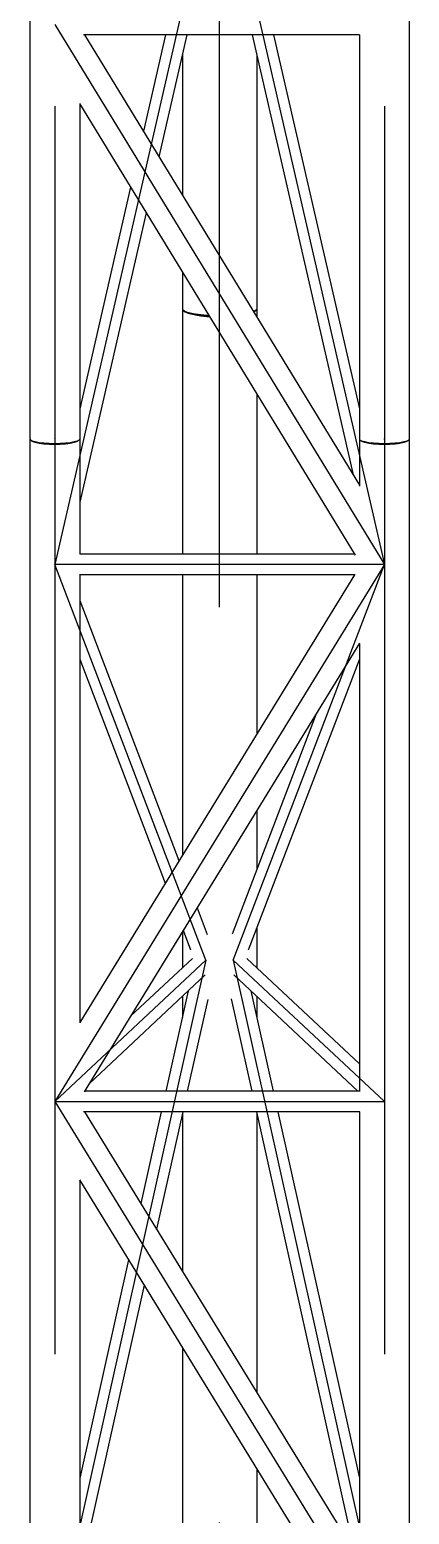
# Model space of a CAD drawing. Header units: millimetres. Extents: x 150209.93 to 150215.05, y 136675.65 to 136679.93.
# Drawn here: x 150211.6146 to 150211.656, y 136676.2329 to 136676.3951 of the extents above; entities that cross this region are included whole.
import ezdxf

# ---------------------------------------------------------------- set-up
doc = ezdxf.new("R2010")
doc.units = ezdxf.units.MM
doc.header["$LTSCALE"] = 0.25
doc.linetypes.add('CENTER', pattern=[50.8, 31.75, -6.35, 6.35, -6.35])
doc.linetypes.add('XKITLINE00', pattern=[0])

# ---------------------------------------------------------------- blocks, each defined once
blk = doc.blocks.new('çatıı')
at = {"color": 8, "linetype": 'CENTER'}
for p, q in [((13535, 3669.69), (13535, 4838.52)), ((13445, 4780.43), (13445, 3598.62)), ((13625, 4780.43), (13625, 3598.62)), ((13527.5, 3890), (13445, 3530.11)), ((13542.5, 3890), (13625, 3530.11)), ((13445, 3825.11), (13625, 3530.11)), ((13535, 2506.8), (13535, 3669.69)), ((13445, 3598.62), (13445, 2425.08)), ((13625, 3598.62), (13625, 2425.08)), ((13527.5, 3313.94), (13445, 3530.11)), ((13625, 3530.11), (13445, 3236.72)), ((13625, 3530.11), (13445, 3530.11)), ((13542.5, 3313.94), (13625, 3530.11)), ((13527.5, 3313.94), (13445, 2943.34)), ((13527.5, 3313.94), (13445, 3236.72)), ((13542.5, 3313.94), (13625, 2943.34)), ((13542.5, 3313.94), (13625, 3236.72)), ((13445, 3236.72), (13625, 2943.34)), ((13445, 3236.72), (13625, 3236.72))]:
    blk.add_line(p, q, dxfattribs=at)
at = {"color": 8, "linetype": 'XKITLINE00'}
for p, q in [((13431.35, 4110.06), (13431.35, 3598.62)), ((13638.65, 4108.38), (13638.65, 3598.62)), ((13611.52, 3819.46), (13460.73, 3819.46)), ((13461.27, 3819.46), (13611.35, 3573.5)), ((13505.48, 3819.46), (13493.41, 3766.79)), ((13517.17, 3819.46), (13501.91, 3752.86)), ((13552.82, 3819.46), (13607.91, 3579.13)), ((13564.51, 3819.46), (13611.35, 3615.16)), ((13611.35, 3819.46), (13611.35, 3598.62)), ((13514.7, 3808.65), (13514.7, 3731.9)), ((13555.3, 3808.65), (13555.3, 3669.69)), ((13458.52, 3781.92), (13609.03, 3535.26)), ((13458.65, 3781.72), (13458.65, 3598.62)), ((13486.4, 3736.23), (13458.65, 3615.16)), ((13494.9, 3722.3), (13458.65, 3564.15)), ((13514.7, 3689.86), (13514.7, 3669.69)), ((13514.7, 3669.69), (13515, 3668.91)), ((13514.7, 3669.69), (13514.7, 3535.81)), ((13514.7, 3669.69), (13515, 3669.04)), ((13515.92, 3668.4), (13515, 3669.04)), ((13515.92, 3668.16), (13515, 3668.91)), ((13517.42, 3667.81), (13515.92, 3668.4)), ((13517.42, 3667.45), (13515.92, 3668.16)), ((13519.44, 3667.27), (13517.42, 3667.81)), ((13519.44, 3666.81), (13517.42, 3667.45)), ((13520.35, 3666.98), (13519.29, 3667.31)), ((13521.95, 3666.81), (13519.44, 3667.27)), ((13521.95, 3666.26), (13519.44, 3666.81)), ((13522.71, 3666.46), (13520.35, 3666.98)), ((13524.85, 3666.43), (13521.95, 3666.81)), ((13524.85, 3665.81), (13521.95, 3666.26)), ((13525.44, 3666.04), (13522.71, 3666.46)), ((13528.05, 3666.15), (13524.85, 3666.43)), ((13554.07, 3668.4), (13553.56, 3668.2)), ((13554.07, 3668.16), (13553.7, 3667.98)), ((13554.99, 3669.04), (13554.07, 3668.4)), ((13554.99, 3668.91), (13554.07, 3668.16)), ((13555.3, 3669.69), (13554.99, 3668.91)), ((13555.3, 3669.69), (13554.99, 3669.04)), ((13555.3, 3669.69), (13555.3, 3665.36)), ((13528.05, 3665.48), (13524.85, 3665.81)), ((13528.46, 3665.73), (13525.44, 3666.04)), ((13529.19, 3666.1), (13528.05, 3666.15)), ((13529.62, 3665.39), (13528.05, 3665.48)), ((13529.45, 3665.67), (13528.46, 3665.73)), ((13555.3, 3623.32), (13555.3, 3535.81)), ((13431.35, 3598.62), (13431.69, 3598.05)), ((13431.35, 3598.62), (13431.35, 2425.08)), ((13431.35, 3598.62), (13431.69, 3597.94)), ((13432.7, 3597.52), (13431.69, 3598.05)), ((13432.7, 3597.31), (13431.69, 3597.94)), ((13434.32, 3597.03), (13432.7, 3597.52)), ((13434.32, 3596.73), (13432.7, 3597.31)), ((13434.79, 3596.82), (13433.4, 3597.31)), ((13436.48, 3596.63), (13434.32, 3597.03)), ((13436.48, 3596.26), (13434.32, 3596.73)), ((13436.86, 3596.36), (13434.79, 3596.82)), ((13439.07, 3596.33), (13436.48, 3596.63)), ((13439.07, 3595.9), (13436.48, 3596.26)), ((13439.33, 3596.02), (13436.86, 3596.36)), ((13441.96, 3596.14), (13439.07, 3596.33)), ((13441.96, 3595.67), (13439.07, 3595.9)), ((13442.09, 3595.8), (13439.33, 3596.02)), ((13445, 3596.08), (13441.96, 3596.14)), ((13445, 3595.6), (13441.96, 3595.67)), ((13445, 3595.73), (13442.09, 3595.8)), ((13448.03, 3596.14), (13445, 3596.08)), ((13447.9, 3595.8), (13445, 3595.73)), ((13448.03, 3595.67), (13445, 3595.6)), ((13450.66, 3596.02), (13447.9, 3595.8)), ((13450.92, 3596.33), (13448.03, 3596.14)), ((13450.92, 3595.9), (13448.03, 3595.67)), ((13453.13, 3596.36), (13450.66, 3596.02)), ((13453.51, 3596.63), (13450.92, 3596.33)), ((13453.51, 3596.26), (13450.92, 3595.9)), ((13455.2, 3596.82), (13453.13, 3596.36)), ((13455.67, 3597.03), (13453.51, 3596.63)), ((13455.67, 3596.73), (13453.51, 3596.26)), ((13456.59, 3597.31), (13455.2, 3596.82)), ((13457.29, 3597.52), (13455.67, 3597.03)), ((13457.29, 3597.31), (13455.67, 3596.73)), ((13458.3, 3598.05), (13457.29, 3597.52)), ((13458.3, 3597.94), (13457.29, 3597.31)), ((13458.65, 3598.62), (13458.3, 3598.05)), ((13458.65, 3598.62), (13458.3, 3597.94)), ((13458.65, 3598.62), (13458.65, 3535.64)), ((13611.35, 3598.62), (13611.69, 3598.05)), ((13611.35, 3598.62), (13611.35, 3572.87)), ((13611.35, 3598.62), (13611.69, 3597.95)), ((13612.7, 3597.52), (13611.69, 3598.05)), ((13612.7, 3597.31), (13611.69, 3597.95)), ((13614.32, 3597.04), (13612.7, 3597.52)), ((13614.32, 3596.74), (13612.7, 3597.31)), ((13614.79, 3596.83), (13613.37, 3597.32)), ((13616.48, 3596.64), (13614.32, 3597.04)), ((13616.48, 3596.27), (13614.32, 3596.74)), ((13616.86, 3596.37), (13614.79, 3596.83)), ((13619.07, 3596.34), (13616.48, 3596.64)), ((13619.07, 3595.91), (13616.48, 3596.27)), ((13619.33, 3596.03), (13616.86, 3596.37)), ((13621.96, 3596.16), (13619.07, 3596.34)), ((13621.96, 3595.69), (13619.07, 3595.91)), ((13622.09, 3595.82), (13619.33, 3596.03)), ((13625, 3596.09), (13621.96, 3596.16)), ((13625, 3595.61), (13621.96, 3595.69)), ((13625, 3595.74), (13622.09, 3595.82)), ((13628.03, 3596.16), (13625, 3596.09)), ((13627.9, 3595.82), (13625, 3595.74)), ((13628.03, 3595.69), (13625, 3595.61)), ((13630.66, 3596.03), (13627.9, 3595.82)), ((13630.92, 3596.34), (13628.03, 3596.16)), ((13630.92, 3595.91), (13628.03, 3595.69)), ((13633.13, 3596.37), (13630.66, 3596.03)), ((13633.51, 3596.64), (13630.92, 3596.34)), ((13633.51, 3596.27), (13630.92, 3595.91)), ((13635.2, 3596.83), (13633.13, 3596.37)), ((13635.67, 3597.04), (13633.51, 3596.64)), ((13635.67, 3596.74), (13633.51, 3596.27)), ((13636.62, 3597.32), (13635.2, 3596.83)), ((13637.29, 3597.52), (13635.67, 3597.04)), ((13637.29, 3597.31), (13635.67, 3596.74)), ((13638.3, 3598.05), (13637.29, 3597.52)), ((13638.3, 3597.95), (13637.29, 3597.31)), ((13638.65, 3598.62), (13638.3, 3598.05)), ((13638.65, 3598.62), (13638.3, 3597.95)), ((13638.65, 3598.62), (13638.65, 2425.08)), ((13608.69, 3535.81), (13458.65, 3535.81)), ((13609.01, 3524.41), (13458.48, 3524.41)), ((13458.65, 3524.41), (13458.65, 3279.74)), ((13608.66, 3524.41), (13458.65, 3279.9)), ((13514.7, 3524.41), (13514.7, 3371.25)), ((13555.3, 3524.41), (13555.3, 3437.43)), ((13458.65, 3510.33), (13512.86, 3368.27)), ((13611.4, 3487.03), (13461.08, 3242.02)), ((13611.35, 3486.93), (13611.35, 3242.18)), ((13458.65, 3478.36), (13505.34, 3356.01)), ((13611.35, 3478.36), (13550.69, 3319.42)), ((13587.72, 3448.43), (13541.81, 3328.13)), ((13555.3, 3395.58), (13555.3, 3363.46)), ((13522.71, 3342.47), (13528.23, 3327.99)), ((13514.7, 3329.4), (13514.7, 3309.77)), ((13515.19, 3330.21), (13519.22, 3319.64)), ((13555.3, 3331.5), (13555.3, 3309.77)), ((13520.15, 3314.87), (13486.4, 3283.28)), ((13611.35, 3257.31), (13549.86, 3314.86)), ((13527.17, 3305.83), (13463.9, 3246.61)), ((13610.61, 3242.38), (13542.75, 3305.9)), ((13517.92, 3297.18), (13505.73, 3242.38)), ((13514.7, 3294.15), (13514.7, 3282.67)), ((13552.07, 3297.18), (13564.26, 3242.38)), ((13555.3, 3294.15), (13555.3, 3282.67)), ((13528.55, 3292.44), (13517.4, 3242.38)), ((13541.35, 3292.84), (13552.59, 3242.38)), ((13611.35, 3242.38), (13461.3, 3242.38)), ((13611.54, 3231.07), (13460.63, 3231.07)), ((13461.31, 3231.07), (13611.35, 2986.53)), ((13503.21, 3231.07), (13492.05, 3180.96)), ((13514.89, 3231.07), (13500.62, 3167)), ((13514.7, 3230.21), (13514.7, 3144.06)), ((13555.1, 3231.07), (13608.52, 2991.14)), ((13555.3, 3230.21), (13555.3, 3077.89)), ((13566.78, 3231.07), (13611.35, 3030.89)), ((13611.35, 3231.07), (13611.35, 2986.18)), ((13458.46, 3193.85), (13609.09, 2948.33)), ((13458.65, 3193.54), (13458.65, 2948.88)), ((13485.21, 3150.23), (13458.65, 3030.89)), ((13493.78, 3136.27), (13458.65, 2978.43)), ((13514.7, 3102.18), (13514.7, 2949.04)), ((13555.3, 3036.01), (13555.3, 2949.04))]:
    blk.add_line(p, q, dxfattribs=at)
for centre in [(13535, 3669.69), (13535, 3669.69), (13445, 3598.62), (13445, 3598.62), (13625, 3598.62), (13625, 3598.62), (13445, 3530.11), (13445, 3530.11), (13445, 3530.11), (13625, 3530.11), (13625, 3530.11), (13625, 3530.11), (13625, 3530.11), (13625, 3530.11), (13527.5, 3313.94), (13527.5, 3313.94), (13527.5, 3313.94), (13542.5, 3313.94), (13542.5, 3313.94), (13542.5, 3313.94), (13445, 3236.72), (13445, 3236.72), (13445, 3236.72), (13445, 3236.72), (13625, 3236.72), (13625, 3236.72)]:
    blk.add_circle(centre, 0.05, dxfattribs=at)

msp = doc.modelspace()

# ---------------------------------------------------------------- block references
at = {"xscale": 0.0002000170049888334, "yscale": 0.0002000170049888334, "zscale": 0.0002000170049888334}
msp.add_blockref('çatıı', (150208.92807, 136675.63059), dxfattribs=at)

doc.saveas('drawing.dxf')
